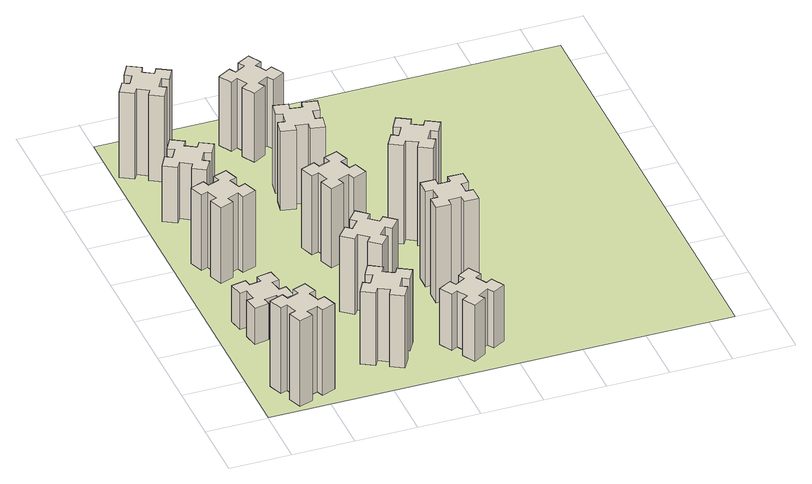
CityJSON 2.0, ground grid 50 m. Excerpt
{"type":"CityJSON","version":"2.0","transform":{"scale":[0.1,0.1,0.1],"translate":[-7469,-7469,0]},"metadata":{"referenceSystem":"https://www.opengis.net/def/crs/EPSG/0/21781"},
"CityObjects":{
"building1":{"type":"Building","attributes":{"class":"1000","function":"1000","usage":"1000","yearOfConstruction":2016,"roofType":"1000","measuredHeight":78,"storeysAboveGround":30,"storeysBelowGround":0},"geometry":[{"type":"Solid","lod":"1","boundaries":[[[[0,1,2,3,4,5,6,7,8,9,10,11,12,13,14,15,16,17,18,19]],[[17,16,20,21]],[[16,15,22,20]],[[15,14,23,22]],[[14,13,24,23]],[[13,12,25,24]],[[12,11,26,25]],[[11,10,27,26]],[[10,9,28,27]],[[9,8,29,28]],[[8,7,30,29]],[[7,6,31,30]],[[6,5,32,31]],[[5,4,33,32]],[[4,3,34,33]],[[3,2,35,34]],[[2,1,36,35]],[[1,0,37,36]],[[0,19,38,37]],[[19,18,39,38]],[[18,17,21,39]],[[24,25,26,27,28,29,30,31,32,33,34,35,36,37,38,39,21,20,22,23]]]]}]},
"building2":{"type":"Building","attributes":{"class":"1000","function":"1000","usage":"1000","yearOfConstruction":2016,"roofType":"1000","measuredHeight":33,"storeysAboveGround":30,"storeysBelowGround":0},"geometry":[{"type":"Solid","lod":"1","boundaries":[[[[40,41,42,43,44,45,46,47,48,49,50,51,52,53,54,55,56,57,58,59]],[[57,56,60,61]],[[56,55,62,60]],[[55,54,63,62]],[[54,53,64,63]],[[53,52,65,64]],[[52,51,66,65]],[[51,50,67,66]],[[50,49,68,67]],[[49,48,69,68]],[[48,47,70,69]],[[47,46,71,70]],[[46,45,72,71]],[[45,44,73,72]],[[44,43,74,73]],[[43,42,75,74]],[[42,41,76,75]],[[41,40,77,76]],[[40,59,78,77]],[[59,58,79,78]],[[58,57,61,79]],[[64,65,66,67,68,69,70,71,72,73,74,75,76,77,78,79,61,60,62,63]]]]}]},
"building3":{"type":"Building","attributes":{"class":"1000","function":"1000","usage":"1000","yearOfConstruction":2016,"roofType":"1000","measuredHeight":69,"storeysAboveGround":30,"storeysBelowGround":0},"geometry":[{"type":"Solid","lod":"1","boundaries":[[[[80,81,82,83,84,85,86,87,88,89,90,91,92,93,94,95,96,97,98,99]],[[97,96,100,101]],[[96,95,102,100]],[[95,94,103,102]],[[94,93,104,103]],[[93,92,105,104]],[[92,91,106,105]],[[91,90,107,106]],[[90,89,108,107]],[[89,88,109,108]],[[88,87,110,109]],[[87,86,111,110]],[[86,85,112,111]],[[85,84,113,112]],[[84,83,114,113]],[[83,82,115,114]],[[82,81,116,115]],[[81,80,117,116]],[[80,99,118,117]],[[99,98,119,118]],[[98,97,101,119]],[[104,105,106,107,108,109,110,111,112,113,114,115,116,117,118,119,101,100,102,103]]]]}]},
"building4":{"type":"Building","attributes":{"class":"1000","function":"1000","usage":"1000","yearOfConstruction":2016,"roofType":"1000","measuredHeight":51,"storeysAboveGround":30,"storeysBelowGround":0},"geometry":[{"type":"Solid","lod":"1","boundaries":[[[[120,121,122,123,124,125,126,127,128,129,130,131,132,133,134,135,136,137,138,139]],[[137,136,140,141]],[[136,135,142,140]],[[135,134,143,142]],[[134,133,144,143]],[[133,132,145,144]],[[132,131,146,145]],[[131,130,147,146]],[[130,129,148,147]],[[129,128,149,148]],[[128,127,150,149]],[[127,126,151,150]],[[126,125,152,151]],[[125,124,153,152]],[[124,123,154,153]],[[123,122,155,154]],[[122,121,156,155]],[[121,120,157,156]],[[120,139,158,157]],[[139,138,159,158]],[[138,137,141,159]],[[144,145,146,147,148,149,150,151,152,153,154,155,156,157,158,159,141,140,142,143]]]]}]},
"building5":{"type":"Building","attributes":{"class":"1000","function":"1000","usage":"1000","yearOfConstruction":2016,"roofType":"1000","measuredHeight":66,"storeysAboveGround":30,"storeysBelowGround":0},"geometry":[{"type":"Solid","lod":"1","boundaries":[[[[160,161,162,163,164,165,166,167,168,169,170,171,172,173,174,175,176,177,178,179]],[[177,176,180,181]],[[176,175,182,180]],[[175,174,183,182]],[[174,173,184,183]],[[173,172,185,184]],[[172,171,186,185]],[[171,170,187,186]],[[170,169,188,187]],[[169,168,189,188]],[[168,167,190,189]],[[167,166,191,190]],[[166,165,192,191]],[[165,164,193,192]],[[164,163,194,193]],[[163,162,195,194]],[[162,161,196,195]],[[161,160,197,196]],[[160,179,198,197]],[[179,178,199,198]],[[178,177,181,199]],[[184,185,186,187,188,189,190,191,192,193,194,195,196,197,198,199,181,180,182,183]]]]}]},
"building6":{"type":"Building","attributes":{"class":"1000","function":"1000","usage":"1000","yearOfConstruction":2016,"roofType":"1000","measuredHeight":78,"storeysAboveGround":30,"storeysBelowGround":0},"geometry":[{"type":"Solid","lod":"1","boundaries":[[[[200,201,202,203,204,205,206,207,208,209,210,211,212,213,214,215,216,217,218,219]],[[217,216,220,221]],[[216,215,222,220]],[[215,214,223,222]],[[214,213,224,223]],[[213,212,225,224]],[[212,211,226,225]],[[211,210,227,226]],[[210,209,228,227]],[[209,208,229,228]],[[208,207,230,229]],[[207,206,231,230]],[[206,205,232,231]],[[205,204,233,232]],[[204,203,234,233]],[[203,202,235,234]],[[202,201,236,235]],[[201,200,237,236]],[[200,219,238,237]],[[219,218,239,238]],[[218,217,221,239]],[[224,225,226,227,228,229,230,231,232,233,234,235,236,237,238,239,221,220,222,223]]]]}]},
"building7":{"type":"Building","attributes":{"class":"1000","function":"1000","usage":"1000","yearOfConstruction":2016,"roofType":"1000","measuredHeight":69,"storeysAboveGround":30,"storeysBelowGround":0},"geometry":[{"type":"Solid","lod":"1","boundaries":[[[[240,241,242,243,244,245,246,247,248,249,250,251,252,253,254,255,256,257,258,259]],[[257,256,260,261]],[[256,255,262,260]],[[255,254,263,262]],[[254,253,264,263]],[[253,252,265,264]],[[252,251,266,265]],[[251,250,267,266]],[[250,249,268,267]],[[249,248,269,268]],[[248,247,270,269]],[[247,246,271,270]],[[246,245,272,271]],[[245,244,273,272]],[[244,243,274,273]],[[243,242,275,274]],[[242,241,276,275]],[[241,240,277,276]],[[240,259,278,277]],[[259,258,279,278]],[[258,257,261,279]],[[264,265,266,267,268,269,270,271,272,273,274,275,276,277,278,279,261,260,262,263]]]]}]},
"building8":{"type":"Building","attributes":{"class":"1000","function":"1000","usage":"1000","yearOfConstruction":2016,"roofType":"1000","measuredHeight":72,"storeysAboveGround":30,"storeysBelowGround":0},"geometry":[{"type":"Solid","lod":"1","boundaries":[[[[280,281,282,283,284,285,286,287,288,289,290,291,292,293,294,295,296,297,298,299]],[[297,296,300,301]],[[296,295,302,300]],[[295,294,303,302]],[[294,293,304,303]],[[293,292,305,304]],[[292,291,306,305]],[[291,290,307,306]],[[290,289,308,307]],[[289,288,309,308]],[[288,287,310,309]],[[287,286,311,310]],[[286,285,312,311]],[[285,284,313,312]],[[284,283,314,313]],[[283,282,315,314]],[[282,281,316,315]],[[281,280,317,316]],[[280,299,318,317]],[[299,298,319,318]],[[298,297,301,319]],[[304,305,306,307,308,309,310,311,312,313,314,315,316,317,318,319,301,300,302,303]]]]}]},
"building9":{"type":"Building","attributes":{"class":"1000","function":"1000","usage":"1000","yearOfConstruction":2016,"roofType":"1000","measuredHeight":51,"storeysAboveGround":30,"storeysBelowGround":0},"geometry":[{"type":"Solid","lod":"1","boundaries":[[[[320,321,322,323,324,325,326,327,328,329,330,331,332,333,334,335,336,337,338,339]],[[337,336,340,341]],[[336,335,342,340]],[[335,334,343,342]],[[334,333,344,343]],[[333,332,345,344]],[[332,331,346,345]],[[331,330,347,346]],[[330,329,348,347]],[[329,328,349,348]],[[328,327,350,349]],[[327,326,351,350]],[[326,325,352,351]],[[325,324,353,352]],[[324,323,354,353]],[[323,322,355,354]],[[322,321,356,355]],[[321,320,357,356]],[[320,339,358,357]],[[339,338,359,358]],[[338,337,341,359]],[[344,345,346,347,348,349,350,351,352,353,354,355,356,357,358,359,341,340,342,343]]]]}]},
"building10":{"type":"Building","attributes":{"class":"1000","function":"1000","usage":"1000","yearOfConstruction":2016,"roofType":"1000","measuredHeight":72,"storeysAboveGround":30,"storeysBelowGround":0},"geometry":[{"type":"Solid","lod":"1","boundaries":[[[[360,361,362,363,364,365,366,367,368,369,370,371,372,373,374,375,376,377,378,379]],[[377,376,380,381]],[[376,375,382,380]],[[375,374,383,382]],[[374,373,384,383]],[[373,372,385,384]],[[372,371,386,385]],[[371,370,387,386]],[[370,369,388,387]],[[369,368,389,388]],[[368,367,390,389]],[[367,366,391,390]],[[366,365,392,391]],[[365,364,393,392]],[[364,363,394,393]],[[363,362,395,394]],[[362,361,396,395]],[[361,360,397,396]],[[360,379,398,397]],[[379,378,399,398]],[[378,377,381,399]],[[384,385,386,387,388,389,390,391,392,393,394,395,396,397,398,399,381,380,382,383]]]]}]},
"building11":{"type":"Building","attributes":{"class":"1000","function":"1000","usage":"1000","yearOfConstruction":2016,"roofType":"1000","measuredHeight":63,"storeysAboveGround":30,"storeysBelowGround":0},"geometry":[{"type":"Solid","lod":"1","boundaries":[[[[400,401,402,403,404,405,406,407,408,409,410,411,412,413,414,415,416,417,418,419]],[[417,416,420,421]],[[416,415,422,420]],[[415,414,423,422]],[[414,413,424,423]],[[413,412,425,424]],[[412,411,426,425]],[[411,410,427,426]],[[410,409,428,427]],[[409,408,429,428]],[[408,407,430,429]],[[407,406,431,430]],[[406,405,432,431]],[[405,404,433,432]],[[404,403,434,433]],[[403,402,435,434]],[[402,401,436,435]],[[401,400,437,436]],[[400,419,438,437]],[[419,418,439,438]],[[418,417,421,439]],[[424,425,426,427,428,429,430,431,432,433,434,435,436,437,438,439,421,420,422,423]]]]}]},
"building12":{"type":"Building","attributes":{"class":"1000","function":"1000","usage":"1000","yearOfConstruction":2016,"roofType":"1000","measuredHeight":87,"storeysAboveGround":30,"storeysBelowGround":0},"geometry":[{"type":"Solid","lod":"1","boundaries":[[[[440,441,442,443,444,445,446,447,448,449,450,451,452,453,454,455,456,457,458,459]],[[457,456,460,461]],[[456,455,462,460]],[[455,454,463,462]],[[454,453,464,463]],[[453,452,465,464]],[[452,451,466,465]],[[451,450,467,466]],[[450,449,468,467]],[[449,448,469,468]],[[448,447,470,469]],[[447,446,471,470]],[[446,445,472,471]],[[445,444,473,472]],[[444,443,474,473]],[[443,442,475,474]],[[442,441,476,475]],[[441,440,477,476]],[[440,459,478,477]],[[459,458,479,478]],[[458,457,461,479]],[[464,465,466,467,468,469,470,471,472,473,474,475,476,477,478,479,461,460,462,463]]]]}]},
"building13":{"type":"Building","attributes":{"class":"1000","function":"1000","usage":"1000","yearOfConstruction":2016,"roofType":"1000","measuredHeight":90,"storeysAboveGround":30,"storeysBelowGround":0},"geometry":[{"type":"Solid","lod":"1","boundaries":[[[[480,481,482,483,484,485,486,487,488,489,490,491,492,493,494,495,496,497,498,499]],[[497,496,500,501]],[[496,495,502,500]],[[495,494,503,502]],[[494,493,504,503]],[[493,492,505,504]],[[492,491,506,505]],[[491,490,507,506]],[[490,489,508,507]],[[489,488,509,508]],[[488,487,510,509]],[[487,486,511,510]],[[486,485,512,511]],[[485,484,513,512]],[[484,483,514,513]],[[483,482,515,514]],[[482,481,516,515]],[[481,480,517,516]],[[480,499,518,517]],[[499,498,519,518]],[[498,497,501,519]],[[504,505,506,507,508,509,510,511,512,513,514,515,516,517,518,519,501,500,502,503]]]]}]},
"landuse1":{"type":"LandUse","attributes":{"name":"plot1","function":"1010"},"geometry":[{"type":"MultiSurface","lod":"1","boundaries":[[[520,521,522,523]]]}]}
},
"vertices":[
[385,396,0],[291,362,0],[270,418,0],[157,377,0],[199,264,0],[255,285,0],[289,191,0],[233,170,0],[274,57,0],[387,99,0],[366,155,0],[460,189,0],[480,133,0],[593,174,0],[552,287,0],[496,266,0],[462,360,0],[518,380,0],[477,493,0],[364,452,0],[462,360,780],[518,380,780],[496,266,780],[552,287,780],[593,174,780],[480,133,780],[460,189,780],[366,155,780],[387,99,780],[274,57,780],[233,170,780],[289,191,780],[255,285,780],[199,264,780],[157,377,780],[270,418,780],[291,362,780],[385,396,780],[364,452,780],[477,493,780],
[405,1232,0],[307,1215,0],[297,1274,0],[178,1253,0],[199,1135,0],[258,1145,0],[276,1047,0],[217,1037,0],[237,918,0],[356,939,0],[345,998,0],[444,1016,0],[454,957,0],[572,977,0],[551,1096,0],[492,1085,0],[475,1184,0],[534,1194,0],[513,1312,0],[395,1291,0],[475,1184,330],[534,1194,330],[492,1085,330],[551,1096,330],[572,977,330],[454,957,330],[444,1016,330],[345,998,330],[356,939,330],[237,918,330],[217,1037,330],[276,1047,330],[258,1145,330],[199,1135,330],[178,1253,330],[297,1274,330],[307,1215,330],[405,1232,330],[395,1291,330],[513,1312,330],
[366,1835,0],[460,1869,0],[480,1813,0],[593,1854,0],[552,1967,0],[496,1946,0],[462,2040,0],[518,2060,0],[477,2173,0],[364,2132,0],[385,2076,0],[291,2042,0],[270,2098,0],[157,2057,0],[199,1944,0],[255,1965,0],[289,1871,0],[233,1850,0],[274,1737,0],[387,1779,0],[289,1871,690],[233,1850,690],[255,1965,690],[199,1944,690],[157,2057,690],[270,2098,690],[291,2042,690],[385,2076,690],[364,2132,690],[477,2173,690],[518,2060,690],[462,2040,690],[496,1946,690],[552,1967,690],[593,1854,690],[480,1813,690],[460,1869,690],[366,1835,690],[387,1779,690],[274,1737,690],
[446,2597,0],[496,2684,0],[548,2654,0],[608,2758,0],[504,2818,0],[474,2766,0],[387,2816,0],[417,2868,0],[313,2928,0],[253,2824,0],[305,2794,0],[255,2707,0],[203,2737,0],[143,2633,0],[247,2573,0],[277,2625,0],[364,2575,0],[334,2523,0],[438,2463,0],[498,2567,0],[364,2575,510],[334,2523,510],[277,2625,510],[247,2573,510],[143,2633,510],[203,2737,510],[255,2707,510],[305,2794,510],[253,2824,510],[313,2928,510],[417,2868,510],[387,2816,510],[474,2766,510],[504,2818,510],[608,2758,510],[548,2654,510],[496,2684,510],[446,2597,510],[498,2567,510],[438,2463,510],
[1186,377,0],[1236,464,0],[1288,434,0],[1348,538,0],[1244,598,0],[1214,546,0],[1127,596,0],[1157,648,0],[1053,708,0],[993,604,0],[1045,574,0],[995,487,0],[943,517,0],[883,413,0],[987,353,0],[1017,405,0],[1104,355,0],[1074,303,0],[1178,243,0],[1238,347,0],[1104,355,660],[1074,303,660],[1017,405,660],[987,353,660],[883,413,660],[943,517,660],[995,487,660],[1045,574,660],[993,604,660],[1053,708,660],[1157,648,660],[1127,596,660],[1214,546,660],[1244,598,660],[1348,538,660],[1288,434,660],[1236,464,660],[1186,377,660],[1238,347,660],[1178,243,660],
[374,3406,0],[287,3456,0],[317,3508,0],[213,3568,0],[153,3464,0],[205,3434,0],[155,3347,0],[103,3377,0],[43,3273,0],[147,3213,0],[177,3265,0],[264,3215,0],[234,3163,0],[338,3103,0],[398,3207,0],[346,3237,0],[396,3324,0],[448,3294,0],[508,3398,0],[404,3458,0],[396,3324,780],[448,3294,780],[346,3237,780],[398,3207,780],[338,3103,780],[234,3163,780],[264,3215,780],[177,3265,780],[147,3213,780],[43,3273,780],[103,3377,780],[155,3347,780],[205,3434,780],[153,3464,780],[213,3568,780],[317,3508,780],[287,3456,780],[374,3406,780],[404,3458,780],[508,3398,780],
[1324,1167,0],[1248,1232,0],[1286,1278,0],[1194,1355,0],[1117,1263,0],[1163,1224,0],[1099,1148,0],[1053,1186,0],[976,1094,0],[1068,1017,0],[1106,1063,0],[1183,999,0],[1144,953,0],[1236,876,0],[1313,968,0],[1267,1006,0],[1332,1083,0],[1378,1044,0],[1455,1136,0],[1363,1213,0],[1332,1083,690],[1378,1044,690],[1267,1006,690],[1313,968,690],[1236,876,690],[1144,953,690],[1183,999,690],[1106,1063,690],[1068,1017,690],[976,1094,690],[1053,1186,690],[1099,1148,690],[1163,1224,690],[1117,1263,690],[1194,1355,690],[1286,1278,690],[1248,1232,690],[1324,1167,690],[1363,1213,690],[1455,1136,690],
[1225,1976,0],[1131,1942,0],[1110,1998,0],[997,1957,0],[1039,1844,0],[1095,1865,0],[1129,1771,0],[1073,1750,0],[1114,1637,0],[1227,1679,0],[1206,1735,0],[1300,1769,0],[1320,1713,0],[1433,1754,0],[1392,1867,0],[1336,1846,0],[1302,1940,0],[1358,1960,0],[1317,2073,0],[1204,2032,0],[1302,1940,720],[1358,1960,720],[1336,1846,720],[1392,1867,720],[1433,1754,720],[1320,1713,720],[1300,1769,720],[1206,1735,720],[1227,1679,720],[1114,1637,720],[1073,1750,720],[1129,1771,720],[1095,1865,720],[1039,1844,720],[997,1957,720],[1110,1998,720],[1131,1942,720],[1225,1976,720],[1204,2032,720],[1317,2073,720],
[1744,496,0],[1657,446,0],[1627,498,0],[1523,438,0],[1583,334,0],[1635,364,0],[1685,277,0],[1633,247,0],[1693,143,0],[1797,203,0],[1767,255,0],[1854,305,0],[1884,253,0],[1988,313,0],[1928,417,0],[1876,387,0],[1826,474,0],[1878,504,0],[1818,608,0],[1714,548,0],[1826,474,510],[1878,504,510],[1876,387,510],[1928,417,510],[1988,313,510],[1884,253,510],[1854,305,510],[1767,255,510],[1797,203,510],[1693,143,510],[1633,247,510],[1685,277,510],[1635,364,510],[1583,334,510],[1523,438,510],[1627,498,510],[1657,446,510],[1744,496,510],[1714,548,510],[1818,608,510],
[1315,2527,0],[1332,2625,0],[1391,2615,0],[1412,2733,0],[1294,2754,0],[1284,2695,0],[1185,2712,0],[1196,2771,0],[1077,2792,0],[1057,2674,0],[1116,2664,0],[1098,2565,0],[1039,2576,0],[1018,2457,0],[1137,2437,0],[1147,2496,0],[1245,2478,0],[1235,2419,0],[1353,2398,0],[1374,2517,0],[1245,2478,720],[1235,2419,720],[1147,2496,720],[1137,2437,720],[1018,2457,720],[1039,2576,720],[1098,2565,720],[1116,2664,720],[1057,2674,720],[1077,2792,720],[1196,2771,720],[1185,2712,720],[1284,2695,720],[1294,2754,720],[1412,2733,720],[1391,2615,720],[1332,2625,720],[1315,2527,720],[1374,2517,720],[1353,2398,720],
[1104,3456,0],[1017,3406,0],[987,3458,0],[883,3398,0],[943,3294,0],[995,3324,0],[1045,3237,0],[993,3207,0],[1053,3103,0],[1157,3163,0],[1127,3215,0],[1214,3265,0],[1244,3213,0],[1348,3273,0],[1288,3377,0],[1236,3347,0],[1186,3434,0],[1238,3464,0],[1178,3568,0],[1074,3508,0],[1186,3434,630],[1238,3464,630],[1236,3347,630],[1288,3377,630],[1348,3273,630],[1244,3213,630],[1214,3265,630],[1127,3215,630],[1157,3163,630],[1053,3103,630],[993,3207,630],[1045,3237,630],[995,3324,630],[943,3294,630],[883,3398,630],[987,3458,630],[1017,3406,630],[1104,3456,630],[1074,3508,630],[1178,3568,630],
[1745,1165,0],[1745,1065,0],[1685,1065,0],[1685,945,0],[1805,945,0],[1805,1005,0],[1905,1005,0],[1905,945,0],[2025,945,0],[2025,1065,0],[1965,1065,0],[1965,1165,0],[2025,1165,0],[2025,1285,0],[1905,1285,0],[1905,1225,0],[1805,1225,0],[1805,1285,0],[1685,1285,0],[1685,1165,0],[1805,1225,870],[1805,1285,870],[1905,1225,870],[1905,1285,870],[2025,1285,870],[2025,1165,870],[1965,1165,870],[1965,1065,870],[2025,1065,870],[2025,945,870],[1905,945,870],[1905,1005,870],[1805,1005,870],[1805,945,870],[1685,945,870],[1685,1065,870],[1745,1065,870],[1745,1165,870],[1685,1165,870],[1685,1285,870],
[1785,1954,0],[1735,1867,0],[1683,1897,0],[1623,1793,0],[1727,1733,0],[1757,1785,0],[1844,1735,0],[1814,1683,0],[1918,1623,0],[1978,1727,0],[1926,1757,0],[1976,1844,0],[2028,1814,0],[2088,1918,0],[1984,1978,0],[1954,1926,0],[1867,1976,0],[1897,2028,0],[1793,2088,0],[1733,1984,0],[1867,1976,900],[1897,2028,900],[1954,1926,900],[1984,1978,900],[2088,1918,900],[2028,1814,900],[1976,1844,900],[1926,1757,900],[1978,1727,900],[1918,1623,900],[1814,1683,900],[1844,1735,900],[1757,1785,900],[1727,1733,900],[1623,1793,900],[1683,1897,900],[1735,1867,900],[1785,1954,900],[1733,1984,900],[1793,2088,900],
[5,3705,0],[3705,3705,0],[3705,5,0],[5,5,0]
]}
